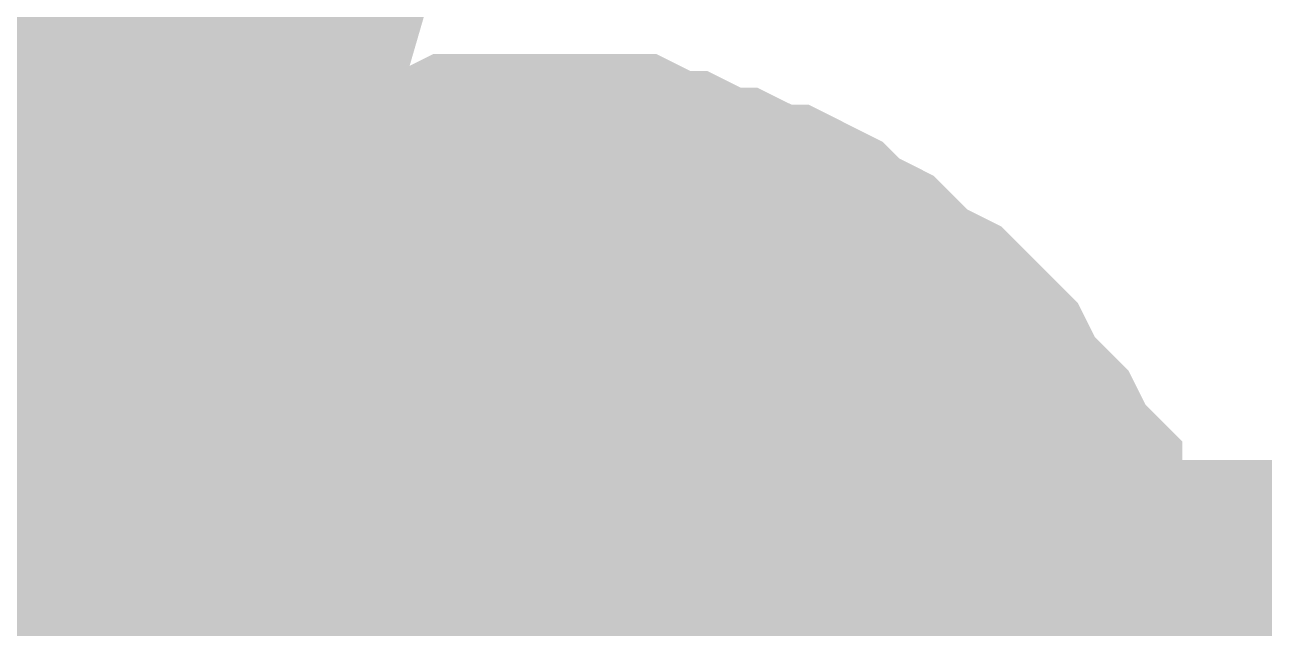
# Model space of a CAD drawing. Header units: inches. Extents: x 0 to 841, y 0 to 594.
# Drawn here: x 519.32 to 520.965, y 130.145 to 130.946 of the extents above; entities that cross this region are included whole.
import ezdxf

# ---------------------------------------------------------------- set-up
doc = ezdxf.new("R2010")
doc.units = ezdxf.units.IN
doc.layers.add('Sheet', color=255, linetype='Continuous')

msp = doc.modelspace()

# ---------------------------------------------------------------- linework, layer by layer
at = {"layer": 'Sheet'}
for points in [[(519.9881, 134.216, 0.7493, 0.7493, 0), (519.9432, 133.4524, 0.7493, 0.7493, 0), (519.8309, 132.7112, 0.7493, 0.7493, 0), (519.6961, 131.9701, 0.7493, 0.7493, 0), (519.5389, 131.2289, 0.7493, 0.7493, 0), (519.3368, 130.5327, 0.7493, 0.7493, 0), (519.0898, 129.8364, 0.7493, 0.7493, 0), (518.8427, 129.1627, 0.7493, 0.7493, 0), (518.5283, 128.4889, 0.7493, 0.7493, 0), (518.1915, 127.8376, 0.7493, 0.7493, 0), (517.8321, 127.2087, 0.7493, 0.7493, 0), (517.4504, 126.6023, 0.7493, 0.7493, 0), (517.0237, 126.0184, 0.7493, 0.7493, 0), (516.5745, 125.4569, 0.7493, 0.7493, 0), (516.1029, 124.9179, 0.7493, 0.7493, 0)], [(516.1029, 124.9179, 0.7493, 0.7493, 0), (516.5745, 125.4569, 0.7493, 0.7493, 0), (517.0237, 126.0184, 0.7493, 0.7493, 0), (517.4504, 126.6023, 0.7493, 0.7493, 0), (517.8321, 127.2087, 0.7493, 0.7493, 0), (518.1915, 127.8376, 0.7493, 0.7493, 0), (518.5283, 128.4889, 0.7493, 0.7493, 0), (518.8427, 129.1627, 0.7493, 0.7493, 0), (519.0898, 129.8364, 0.7493, 0.7493, 0), (519.3368, 130.5327, 0.7493, 0.7493, 0), (519.5389, 131.2289, 0.7493, 0.7493, 0), (519.6961, 131.9701, 0.7493, 0.7493, 0), (519.8309, 132.7112, 0.7493, 0.7493, 0), (519.9432, 133.4524, 0.7493, 0.7493, 0), (519.9881, 134.216, 0.7493, 0.7493, 0)], [(519.247, 129.9936, 0.2997, 0.2997, 0), (519.247, 130.0386, 0.2997, 0.2997, 0), (519.247, 130.0835, 0.2997, 0.2997, 0), (519.247, 130.1059, 0.2997, 0.2997, 0), (519.2694, 130.1509, 0.2997, 0.2997, 0), (519.2694, 130.1958, 0.2997, 0.2997, 0), (519.2919, 130.2182, 0.2997, 0.2997, 0), (519.2919, 130.2632, 0.2997, 0.2997, 0), (519.3144, 130.2856, 0.2997, 0.2997, 0), (519.3144, 130.3305, 0.2997, 0.2997, 0), (519.3368, 130.353, 0.2997, 0.2997, 0), (519.3593, 130.3979, 0.2997, 0.2997, 0), (519.3817, 130.4204, 0.2997, 0.2997, 0), (519.4042, 130.4428, 0.2997, 0.2997, 0), (519.4266, 130.4877, 0.2997, 0.2997, 0), (519.4491, 130.5102, 0.2997, 0.2997, 0), (519.4716, 130.5327, 0.2997, 0.2997, 0), (519.494, 130.5551, 0.2997, 0.2997, 0), (519.5165, 130.5776, 0.2997, 0.2997, 0), (519.5614, 130.6, 0.2997, 0.2997, 0), (519.5838, 130.6225, 0.2997, 0.2997, 0), (519.6063, 130.645, 0.2997, 0.2997, 0), (519.6512, 130.6674, 0.2997, 0.2997, 0), (519.6737, 130.6899, 0.2997, 0.2997, 0), (519.7186, 130.6899, 0.2997, 0.2997, 0), (519.7411, 130.7123, 0.2997, 0.2997, 0), (519.786, 130.7123, 0.2997, 0.2997, 0), (519.8084, 130.7348, 0.2997, 0.2997, 0), (519.8533, 130.7348, 0.2997, 0.2997, 0), (519.8983, 130.7573, 0.2997, 0.2997, 0), (519.9207, 130.7573, 0.2997, 0.2997, 0), (519.9656, 130.7573, 0.2997, 0.2997, 0), (520.0105, 130.7573, 0.2997, 0.2997, 0)], [(519.247, 129.9936, 0.2997, 0.2997, 0), (519.247, 130.0386, 0.2997, 0.2997, 0), (519.247, 130.0835, 0.2997, 0.2997, 0), (519.247, 130.1059, 0.2997, 0.2997, 0), (519.2694, 130.1509, 0.2997, 0.2997, 0), (519.2694, 130.1958, 0.2997, 0.2997, 0), (519.2919, 130.2182, 0.2997, 0.2997, 0), (519.2919, 130.2632, 0.2997, 0.2997, 0), (519.3144, 130.2856, 0.2997, 0.2997, 0), (519.3144, 130.3305, 0.2997, 0.2997, 0), (519.3368, 130.353, 0.2997, 0.2997, 0), (519.3593, 130.3979, 0.2997, 0.2997, 0), (519.3817, 130.4204, 0.2997, 0.2997, 0), (519.4042, 130.4428, 0.2997, 0.2997, 0), (519.4266, 130.4877, 0.2997, 0.2997, 0), (519.4491, 130.5102, 0.2997, 0.2997, 0), (519.4716, 130.5327, 0.2997, 0.2997, 0), (519.494, 130.5551, 0.2997, 0.2997, 0), (519.5165, 130.5776, 0.2997, 0.2997, 0), (519.5614, 130.6, 0.2997, 0.2997, 0), (519.5838, 130.6225, 0.2997, 0.2997, 0), (519.6063, 130.645, 0.2997, 0.2997, 0), (519.6512, 130.6674, 0.2997, 0.2997, 0), (519.6737, 130.6899, 0.2997, 0.2997, 0), (519.7186, 130.6899, 0.2997, 0.2997, 0), (519.7411, 130.7123, 0.2997, 0.2997, 0), (519.786, 130.7123, 0.2997, 0.2997, 0), (519.8084, 130.7348, 0.2997, 0.2997, 0), (519.8533, 130.7348, 0.2997, 0.2997, 0), (519.8983, 130.7573, 0.2997, 0.2997, 0), (519.9207, 130.7573, 0.2997, 0.2997, 0), (519.9656, 130.7573, 0.2997, 0.2997, 0), (520.0105, 130.7573, 0.2997, 0.2997, 0)], [(519.247, 129.9936, 0.2997, 0.2997, 0), (519.247, 130.0386, 0.2997, 0.2997, 0), (519.247, 130.0835, 0.2997, 0.2997, 0), (519.247, 130.1059, 0.2997, 0.2997, 0), (519.2694, 130.1509, 0.2997, 0.2997, 0), (519.2694, 130.1958, 0.2997, 0.2997, 0), (519.2919, 130.2182, 0.2997, 0.2997, 0), (519.2919, 130.2632, 0.2997, 0.2997, 0), (519.3144, 130.2856, 0.2997, 0.2997, 0), (519.3144, 130.3305, 0.2997, 0.2997, 0), (519.3368, 130.353, 0.2997, 0.2997, 0), (519.3593, 130.3979, 0.2997, 0.2997, 0), (519.3817, 130.4204, 0.2997, 0.2997, 0), (519.4042, 130.4428, 0.2997, 0.2997, 0), (519.4266, 130.4877, 0.2997, 0.2997, 0), (519.4491, 130.5102, 0.2997, 0.2997, 0), (519.4716, 130.5327, 0.2997, 0.2997, 0), (519.494, 130.5551, 0.2997, 0.2997, 0), (519.5165, 130.5776, 0.2997, 0.2997, 0), (519.5614, 130.6, 0.2997, 0.2997, 0), (519.5838, 130.6225, 0.2997, 0.2997, 0), (519.6063, 130.645, 0.2997, 0.2997, 0), (519.6512, 130.6674, 0.2997, 0.2997, 0), (519.6737, 130.6899, 0.2997, 0.2997, 0), (519.7186, 130.6899, 0.2997, 0.2997, 0), (519.7411, 130.7123, 0.2997, 0.2997, 0), (519.786, 130.7123, 0.2997, 0.2997, 0), (519.8084, 130.7348, 0.2997, 0.2997, 0), (519.8533, 130.7348, 0.2997, 0.2997, 0), (519.8983, 130.7573, 0.2997, 0.2997, 0), (519.9207, 130.7573, 0.2997, 0.2997, 0), (519.9656, 130.7573, 0.2997, 0.2997, 0), (520.0105, 130.7573, 0.2997, 0.2997, 0)], [(520.0105, 130.7573, 0.2997, 0.2997, 0), (520.0105, 130.7573, 0.2997, 0.2997, 0)], [(520.0105, 130.7573, 0.2997, 0.2997, 0), (520.0555, 130.7573, 0.2997, 0.2997, 0), (520.0779, 130.7573, 0.2997, 0.2997, 0), (520.1228, 130.7573, 0.2997, 0.2997, 0), (520.1678, 130.7348, 0.2997, 0.2997, 0), (520.1902, 130.7348, 0.2997, 0.2997, 0), (520.2351, 130.7123, 0.2997, 0.2997, 0), (520.2576, 130.7123, 0.2997, 0.2997, 0), (520.3025, 130.6899, 0.2997, 0.2997, 0), (520.325, 130.6899, 0.2997, 0.2997, 0), (520.3699, 130.6674, 0.2997, 0.2997, 0), (520.3923, 130.645, 0.2997, 0.2997, 0), (520.4372, 130.6225, 0.2997, 0.2997, 0), (520.4597, 130.6, 0.2997, 0.2997, 0), (520.4822, 130.5776, 0.2997, 0.2997, 0), (520.5271, 130.5551, 0.2997, 0.2997, 0), (520.5495, 130.5327, 0.2997, 0.2997, 0), (520.572, 130.5102, 0.2997, 0.2997, 0), (520.5945, 130.4877, 0.2997, 0.2997, 0), (520.6169, 130.4428, 0.2997, 0.2997, 0), (520.6394, 130.4204, 0.2997, 0.2997, 0), (520.6618, 130.3979, 0.2997, 0.2997, 0), (520.6843, 130.353, 0.2997, 0.2997, 0), (520.7067, 130.3305, 0.2997, 0.2997, 0), (520.7067, 130.2856, 0.2997, 0.2997, 0), (520.7292, 130.2632, 0.2997, 0.2997, 0), (520.7292, 130.2182, 0.2997, 0.2997, 0), (520.7517, 130.1958, 0.2997, 0.2997, 0), (520.7517, 130.1509, 0.2997, 0.2997, 0), (520.7741, 130.1059, 0.2997, 0.2997, 0), (520.7741, 130.0835, 0.2997, 0.2997, 0), (520.7741, 130.0386, 0.2997, 0.2997, 0), (520.7741, 129.9936, 0.2997, 0.2997, 0)], [(520.0105, 130.7573, 0.2997, 0.2997, 0), (520.0105, 130.7573, 0.2997, 0.2997, 0)], [(520.0105, 130.7573, 0.2997, 0.2997, 0), (520.0555, 130.7573, 0.2997, 0.2997, 0), (520.0779, 130.7573, 0.2997, 0.2997, 0), (520.1228, 130.7573, 0.2997, 0.2997, 0), (520.1678, 130.7348, 0.2997, 0.2997, 0), (520.1902, 130.7348, 0.2997, 0.2997, 0), (520.2351, 130.7123, 0.2997, 0.2997, 0), (520.2576, 130.7123, 0.2997, 0.2997, 0), (520.3025, 130.6899, 0.2997, 0.2997, 0), (520.325, 130.6899, 0.2997, 0.2997, 0), (520.3699, 130.6674, 0.2997, 0.2997, 0), (520.3923, 130.645, 0.2997, 0.2997, 0), (520.4372, 130.6225, 0.2997, 0.2997, 0), (520.4597, 130.6, 0.2997, 0.2997, 0), (520.4822, 130.5776, 0.2997, 0.2997, 0), (520.5271, 130.5551, 0.2997, 0.2997, 0), (520.5495, 130.5327, 0.2997, 0.2997, 0), (520.572, 130.5102, 0.2997, 0.2997, 0), (520.5945, 130.4877, 0.2997, 0.2997, 0), (520.6169, 130.4428, 0.2997, 0.2997, 0), (520.6394, 130.4204, 0.2997, 0.2997, 0), (520.6618, 130.3979, 0.2997, 0.2997, 0), (520.6843, 130.353, 0.2997, 0.2997, 0), (520.7067, 130.3305, 0.2997, 0.2997, 0), (520.7067, 130.2856, 0.2997, 0.2997, 0), (520.7292, 130.2632, 0.2997, 0.2997, 0), (520.7292, 130.2182, 0.2997, 0.2997, 0), (520.7517, 130.1958, 0.2997, 0.2997, 0), (520.7517, 130.1509, 0.2997, 0.2997, 0), (520.7741, 130.1059, 0.2997, 0.2997, 0), (520.7741, 130.0835, 0.2997, 0.2997, 0), (520.7741, 130.0386, 0.2997, 0.2997, 0), (520.7741, 129.9936, 0.2997, 0.2997, 0)], [(520.0105, 130.7573, 0.2997, 0.2997, 0), (520.0105, 130.7573, 0.2997, 0.2997, 0)], [(520.0105, 130.7573, 0.2997, 0.2997, 0), (520.0555, 130.7573, 0.2997, 0.2997, 0), (520.0779, 130.7573, 0.2997, 0.2997, 0), (520.1228, 130.7573, 0.2997, 0.2997, 0), (520.1678, 130.7348, 0.2997, 0.2997, 0), (520.1902, 130.7348, 0.2997, 0.2997, 0), (520.2351, 130.7123, 0.2997, 0.2997, 0), (520.2576, 130.7123, 0.2997, 0.2997, 0), (520.3025, 130.6899, 0.2997, 0.2997, 0), (520.325, 130.6899, 0.2997, 0.2997, 0), (520.3699, 130.6674, 0.2997, 0.2997, 0), (520.3923, 130.645, 0.2997, 0.2997, 0), (520.4372, 130.6225, 0.2997, 0.2997, 0), (520.4597, 130.6, 0.2997, 0.2997, 0), (520.4822, 130.5776, 0.2997, 0.2997, 0), (520.5271, 130.5551, 0.2997, 0.2997, 0), (520.5495, 130.5327, 0.2997, 0.2997, 0), (520.572, 130.5102, 0.2997, 0.2997, 0), (520.5945, 130.4877, 0.2997, 0.2997, 0), (520.6169, 130.4428, 0.2997, 0.2997, 0), (520.6394, 130.4204, 0.2997, 0.2997, 0), (520.6618, 130.3979, 0.2997, 0.2997, 0), (520.6843, 130.353, 0.2997, 0.2997, 0), (520.7067, 130.3305, 0.2997, 0.2997, 0), (520.7067, 130.2856, 0.2997, 0.2997, 0), (520.7292, 130.2632, 0.2997, 0.2997, 0), (520.7292, 130.2182, 0.2997, 0.2997, 0), (520.7517, 130.1958, 0.2997, 0.2997, 0), (520.7517, 130.1509, 0.2997, 0.2997, 0), (520.7741, 130.1059, 0.2997, 0.2997, 0), (520.7741, 130.0835, 0.2997, 0.2997, 0), (520.7741, 130.0386, 0.2997, 0.2997, 0), (520.7741, 129.9936, 0.2997, 0.2997, 0)], [(519.2694, 130.1958, 0.0991, 0.0991, 0), (519.2919, 130.2182, 0.0991, 0.0991, 0), (519.2919, 130.2632, 0.0991, 0.0991, 0), (519.3144, 130.2856, 0.0991, 0.0991, 0), (519.3144, 130.3305, 0.0991, 0.0991, 0), (519.3368, 130.353, 0.0991, 0.0991, 0), (519.3593, 130.3979, 0.0991, 0.0991, 0), (519.3817, 130.4204, 0.0991, 0.0991, 0), (519.4042, 130.4428, 0.0991, 0.0991, 0), (519.4266, 130.4877, 0.0991, 0.0991, 0), (519.4491, 130.5102, 0.0991, 0.0991, 0), (519.4716, 130.5327, 0.0991, 0.0991, 0), (519.494, 130.5551, 0.0991, 0.0991, 0), (519.5165, 130.5776, 0.0991, 0.0991, 0), (519.5614, 130.6, 0.0991, 0.0991, 0), (519.5838, 130.6225, 0.0991, 0.0991, 0), (519.6063, 130.645, 0.0991, 0.0991, 0), (519.6512, 130.6674, 0.0991, 0.0991, 0), (519.6737, 130.6899, 0.0991, 0.0991, 0), (519.7186, 130.6899, 0.0991, 0.0991, 0), (519.7411, 130.7123, 0.0991, 0.0991, 0), (519.786, 130.7123, 0.0991, 0.0991, 0), (519.8084, 130.7348, 0.0991, 0.0991, 0), (519.8533, 130.7348, 0.0991, 0.0991, 0), (519.8983, 130.7573, 0.0991, 0.0991, 0), (519.9207, 130.7573, 0.0991, 0.0991, 0), (519.9656, 130.7573, 0.0991, 0.0991, 0), (520.0105, 130.7573, 0.0991, 0.0991, 0)], [(519.2694, 130.1958, 0.0991, 0.0991, 0), (519.2919, 130.2182, 0.0991, 0.0991, 0), (519.2919, 130.2632, 0.0991, 0.0991, 0), (519.3144, 130.2856, 0.0991, 0.0991, 0), (519.3144, 130.3305, 0.0991, 0.0991, 0), (519.3368, 130.353, 0.0991, 0.0991, 0), (519.3593, 130.3979, 0.0991, 0.0991, 0), (519.3817, 130.4204, 0.0991, 0.0991, 0), (519.4042, 130.4428, 0.0991, 0.0991, 0), (519.4266, 130.4877, 0.0991, 0.0991, 0), (519.4491, 130.5102, 0.0991, 0.0991, 0), (519.4716, 130.5327, 0.0991, 0.0991, 0), (519.494, 130.5551, 0.0991, 0.0991, 0), (519.5165, 130.5776, 0.0991, 0.0991, 0), (519.5614, 130.6, 0.0991, 0.0991, 0), (519.5838, 130.6225, 0.0991, 0.0991, 0), (519.6063, 130.645, 0.0991, 0.0991, 0), (519.6512, 130.6674, 0.0991, 0.0991, 0), (519.6737, 130.6899, 0.0991, 0.0991, 0), (519.7186, 130.6899, 0.0991, 0.0991, 0), (519.7411, 130.7123, 0.0991, 0.0991, 0), (519.786, 130.7123, 0.0991, 0.0991, 0), (519.8084, 130.7348, 0.0991, 0.0991, 0), (519.8533, 130.7348, 0.0991, 0.0991, 0), (519.8983, 130.7573, 0.0991, 0.0991, 0), (519.9207, 130.7573, 0.0991, 0.0991, 0), (519.9656, 130.7573, 0.0991, 0.0991, 0), (520.0105, 130.7573, 0.0991, 0.0991, 0)], [(519.2694, 130.1958, 0.0991, 0.0991, 0), (519.2919, 130.2182, 0.0991, 0.0991, 0), (519.2919, 130.2632, 0.0991, 0.0991, 0), (519.3144, 130.2856, 0.0991, 0.0991, 0), (519.3144, 130.3305, 0.0991, 0.0991, 0), (519.3368, 130.353, 0.0991, 0.0991, 0), (519.3593, 130.3979, 0.0991, 0.0991, 0), (519.3817, 130.4204, 0.0991, 0.0991, 0), (519.4042, 130.4428, 0.0991, 0.0991, 0), (519.4266, 130.4877, 0.0991, 0.0991, 0), (519.4491, 130.5102, 0.0991, 0.0991, 0), (519.4716, 130.5327, 0.0991, 0.0991, 0), (519.494, 130.5551, 0.0991, 0.0991, 0), (519.5165, 130.5776, 0.0991, 0.0991, 0), (519.5614, 130.6, 0.0991, 0.0991, 0), (519.5838, 130.6225, 0.0991, 0.0991, 0), (519.6063, 130.645, 0.0991, 0.0991, 0), (519.6512, 130.6674, 0.0991, 0.0991, 0), (519.6737, 130.6899, 0.0991, 0.0991, 0), (519.7186, 130.6899, 0.0991, 0.0991, 0), (519.7411, 130.7123, 0.0991, 0.0991, 0), (519.786, 130.7123, 0.0991, 0.0991, 0), (519.8084, 130.7348, 0.0991, 0.0991, 0), (519.8533, 130.7348, 0.0991, 0.0991, 0), (519.8983, 130.7573, 0.0991, 0.0991, 0), (519.9207, 130.7573, 0.0991, 0.0991, 0), (519.9656, 130.7573, 0.0991, 0.0991, 0), (520.0105, 130.7573, 0.0991, 0.0991, 0)], [(520.0105, 130.7573, 0.0991, 0.0991, 0), (520.0105, 130.7573, 0.0991, 0.0991, 0)], [(520.0105, 130.7573, 0.0991, 0.0991, 0), (520.0555, 130.7573, 0.0991, 0.0991, 0), (520.0779, 130.7573, 0.0991, 0.0991, 0), (520.1228, 130.7573, 0.0991, 0.0991, 0), (520.1678, 130.7348, 0.0991, 0.0991, 0), (520.1902, 130.7348, 0.0991, 0.0991, 0), (520.2351, 130.7123, 0.0991, 0.0991, 0), (520.2576, 130.7123, 0.0991, 0.0991, 0), (520.3025, 130.6899, 0.0991, 0.0991, 0), (520.325, 130.6899, 0.0991, 0.0991, 0), (520.3699, 130.6674, 0.0991, 0.0991, 0), (520.3923, 130.645, 0.0991, 0.0991, 0), (520.4372, 130.6225, 0.0991, 0.0991, 0), (520.4597, 130.6, 0.0991, 0.0991, 0), (520.4822, 130.5776, 0.0991, 0.0991, 0), (520.5271, 130.5551, 0.0991, 0.0991, 0), (520.5495, 130.5327, 0.0991, 0.0991, 0), (520.572, 130.5102, 0.0991, 0.0991, 0), (520.5945, 130.4877, 0.0991, 0.0991, 0), (520.6169, 130.4428, 0.0991, 0.0991, 0), (520.6394, 130.4204, 0.0991, 0.0991, 0), (520.6618, 130.3979, 0.0991, 0.0991, 0), (520.6843, 130.353, 0.0991, 0.0991, 0), (520.7067, 130.3305, 0.0991, 0.0991, 0), (520.7067, 130.2856, 0.0991, 0.0991, 0), (520.7292, 130.2632, 0.0991, 0.0991, 0), (520.7292, 130.2182, 0.0991, 0.0991, 0), (520.7517, 130.1958, 0.0991, 0.0991, 0), (520.7517, 130.1509, 0.0991, 0.0991, 0), (520.7741, 130.1059, 0.0991, 0.0991, 0), (520.7741, 130.0835, 0.0991, 0.0991, 0)], [(520.0105, 130.7573, 0.0991, 0.0991, 0), (520.0105, 130.7573, 0.0991, 0.0991, 0)], [(520.0105, 130.7573, 0.0991, 0.0991, 0), (520.0555, 130.7573, 0.0991, 0.0991, 0), (520.0779, 130.7573, 0.0991, 0.0991, 0), (520.1228, 130.7573, 0.0991, 0.0991, 0), (520.1678, 130.7348, 0.0991, 0.0991, 0), (520.1902, 130.7348, 0.0991, 0.0991, 0), (520.2351, 130.7123, 0.0991, 0.0991, 0), (520.2576, 130.7123, 0.0991, 0.0991, 0), (520.3025, 130.6899, 0.0991, 0.0991, 0), (520.325, 130.6899, 0.0991, 0.0991, 0), (520.3699, 130.6674, 0.0991, 0.0991, 0), (520.3923, 130.645, 0.0991, 0.0991, 0), (520.4372, 130.6225, 0.0991, 0.0991, 0), (520.4597, 130.6, 0.0991, 0.0991, 0), (520.4822, 130.5776, 0.0991, 0.0991, 0), (520.5271, 130.5551, 0.0991, 0.0991, 0), (520.5495, 130.5327, 0.0991, 0.0991, 0), (520.572, 130.5102, 0.0991, 0.0991, 0), (520.5945, 130.4877, 0.0991, 0.0991, 0), (520.6169, 130.4428, 0.0991, 0.0991, 0), (520.6394, 130.4204, 0.0991, 0.0991, 0), (520.6618, 130.3979, 0.0991, 0.0991, 0), (520.6843, 130.353, 0.0991, 0.0991, 0), (520.7067, 130.3305, 0.0991, 0.0991, 0), (520.7067, 130.2856, 0.0991, 0.0991, 0), (520.7292, 130.2632, 0.0991, 0.0991, 0), (520.7292, 130.2182, 0.0991, 0.0991, 0), (520.7517, 130.1958, 0.0991, 0.0991, 0), (520.7517, 130.1509, 0.0991, 0.0991, 0), (520.7741, 130.1059, 0.0991, 0.0991, 0), (520.7741, 130.0835, 0.0991, 0.0991, 0)], [(520.0105, 130.7573, 0.0991, 0.0991, 0), (520.0105, 130.7573, 0.0991, 0.0991, 0)], [(520.0105, 130.7573, 0.0991, 0.0991, 0), (520.0555, 130.7573, 0.0991, 0.0991, 0), (520.0779, 130.7573, 0.0991, 0.0991, 0), (520.1228, 130.7573, 0.0991, 0.0991, 0), (520.1678, 130.7348, 0.0991, 0.0991, 0), (520.1902, 130.7348, 0.0991, 0.0991, 0), (520.2351, 130.7123, 0.0991, 0.0991, 0), (520.2576, 130.7123, 0.0991, 0.0991, 0), (520.3025, 130.6899, 0.0991, 0.0991, 0), (520.325, 130.6899, 0.0991, 0.0991, 0), (520.3699, 130.6674, 0.0991, 0.0991, 0), (520.3923, 130.645, 0.0991, 0.0991, 0), (520.4372, 130.6225, 0.0991, 0.0991, 0), (520.4597, 130.6, 0.0991, 0.0991, 0), (520.4822, 130.5776, 0.0991, 0.0991, 0), (520.5271, 130.5551, 0.0991, 0.0991, 0), (520.5495, 130.5327, 0.0991, 0.0991, 0), (520.572, 130.5102, 0.0991, 0.0991, 0), (520.5945, 130.4877, 0.0991, 0.0991, 0), (520.6169, 130.4428, 0.0991, 0.0991, 0), (520.6394, 130.4204, 0.0991, 0.0991, 0), (520.6618, 130.3979, 0.0991, 0.0991, 0), (520.6843, 130.353, 0.0991, 0.0991, 0), (520.7067, 130.3305, 0.0991, 0.0991, 0), (520.7067, 130.2856, 0.0991, 0.0991, 0), (520.7292, 130.2632, 0.0991, 0.0991, 0), (520.7292, 130.2182, 0.0991, 0.0991, 0), (520.7517, 130.1958, 0.0991, 0.0991, 0), (520.7517, 130.1509, 0.0991, 0.0991, 0), (520.7741, 130.1059, 0.0991, 0.0991, 0), (520.7741, 130.0835, 0.0991, 0.0991, 0)], [(519.494, 129.9936, 0.2997, 0.2997, 0), (519.494, 130.0161, 0.2997, 0.2997, 0), (519.494, 130.0386, 0.2997, 0.2997, 0), (519.494, 130.061, 0.2997, 0.2997, 0), (519.494, 130.0835, 0.2997, 0.2997, 0), (519.5165, 130.1059, 0.2997, 0.2997, 0), (519.5165, 130.1284, 0.2997, 0.2997, 0), (519.5165, 130.1733, 0.2997, 0.2997, 0), (519.5389, 130.1733, 0.2997, 0.2997, 0), (519.5389, 130.1958, 0.2997, 0.2997, 0), (519.5614, 130.2182, 0.2997, 0.2997, 0), (519.5614, 130.2407, 0.2997, 0.2997, 0), (519.5838, 130.2632, 0.2997, 0.2997, 0), (519.5838, 130.2856, 0.2997, 0.2997, 0), (519.6063, 130.3081, 0.2997, 0.2997, 0), (519.6288, 130.3305, 0.2997, 0.2997, 0), (519.6512, 130.353, 0.2997, 0.2997, 0), (519.6512, 130.353, 0.2997, 0.2997, 0), (519.6737, 130.3755, 0.2997, 0.2997, 0), (519.6961, 130.3979, 0.2997, 0.2997, 0), (519.7186, 130.3979, 0.2997, 0.2997, 0), (519.7411, 130.4204, 0.2997, 0.2997, 0), (519.7635, 130.4204, 0.2997, 0.2997, 0), (519.786, 130.4428, 0.2997, 0.2997, 0), (519.8084, 130.4428, 0.2997, 0.2997, 0), (519.8309, 130.4653, 0.2997, 0.2997, 0), (519.8533, 130.4653, 0.2997, 0.2997, 0), (519.8758, 130.4653, 0.2997, 0.2997, 0), (519.8983, 130.4877, 0.2997, 0.2997, 0), (519.9207, 130.4877, 0.2997, 0.2997, 0), (519.9656, 130.4877, 0.2997, 0.2997, 0), (519.9881, 130.4877, 0.2997, 0.2997, 0), (520.0105, 130.4877, 0.2997, 0.2997, 0)], [(519.494, 129.9936, 0.2997, 0.2997, 0), (519.494, 130.0161, 0.2997, 0.2997, 0), (519.494, 130.0386, 0.2997, 0.2997, 0), (519.494, 130.061, 0.2997, 0.2997, 0), (519.494, 130.0835, 0.2997, 0.2997, 0), (519.5165, 130.1059, 0.2997, 0.2997, 0), (519.5165, 130.1284, 0.2997, 0.2997, 0), (519.5165, 130.1733, 0.2997, 0.2997, 0), (519.5389, 130.1733, 0.2997, 0.2997, 0), (519.5389, 130.1958, 0.2997, 0.2997, 0), (519.5614, 130.2182, 0.2997, 0.2997, 0), (519.5614, 130.2407, 0.2997, 0.2997, 0), (519.5838, 130.2632, 0.2997, 0.2997, 0), (519.5838, 130.2856, 0.2997, 0.2997, 0), (519.6063, 130.3081, 0.2997, 0.2997, 0), (519.6288, 130.3305, 0.2997, 0.2997, 0), (519.6512, 130.353, 0.2997, 0.2997, 0), (519.6512, 130.353, 0.2997, 0.2997, 0), (519.6737, 130.3755, 0.2997, 0.2997, 0), (519.6961, 130.3979, 0.2997, 0.2997, 0), (519.7186, 130.3979, 0.2997, 0.2997, 0), (519.7411, 130.4204, 0.2997, 0.2997, 0), (519.7635, 130.4204, 0.2997, 0.2997, 0), (519.786, 130.4428, 0.2997, 0.2997, 0), (519.8084, 130.4428, 0.2997, 0.2997, 0), (519.8309, 130.4653, 0.2997, 0.2997, 0), (519.8533, 130.4653, 0.2997, 0.2997, 0), (519.8758, 130.4653, 0.2997, 0.2997, 0), (519.8983, 130.4877, 0.2997, 0.2997, 0), (519.9207, 130.4877, 0.2997, 0.2997, 0), (519.9656, 130.4877, 0.2997, 0.2997, 0), (519.9881, 130.4877, 0.2997, 0.2997, 0), (520.0105, 130.4877, 0.2997, 0.2997, 0)], [(520.0105, 130.4877, 0.2997, 0.2997, 0), (520.0105, 130.4877, 0.2997, 0.2997, 0)], [(520.0105, 130.4877, 0.2997, 0.2997, 0), (520.033, 130.4877, 0.2997, 0.2997, 0), (520.0555, 130.4877, 0.2997, 0.2997, 0), (520.0779, 130.4877, 0.2997, 0.2997, 0), (520.1004, 130.4877, 0.2997, 0.2997, 0), (520.1228, 130.4653, 0.2997, 0.2997, 0), (520.1453, 130.4653, 0.2997, 0.2997, 0), (520.1902, 130.4653, 0.2997, 0.2997, 0), (520.2127, 130.4428, 0.2997, 0.2997, 0), (520.2127, 130.4428, 0.2997, 0.2997, 0), (520.2351, 130.4204, 0.2997, 0.2997, 0), (520.2576, 130.4204, 0.2997, 0.2997, 0), (520.28, 130.3979, 0.2997, 0.2997, 0), (520.3025, 130.3979, 0.2997, 0.2997, 0), (520.325, 130.3755, 0.2997, 0.2997, 0), (520.3474, 130.353, 0.2997, 0.2997, 0), (520.3474, 130.353, 0.2997, 0.2997, 0), (520.3699, 130.3305, 0.2997, 0.2997, 0), (520.3923, 130.3081, 0.2997, 0.2997, 0), (520.4148, 130.2856, 0.2997, 0.2997, 0), (520.4148, 130.2632, 0.2997, 0.2997, 0), (520.4372, 130.2407, 0.2997, 0.2997, 0), (520.4372, 130.2182, 0.2997, 0.2997, 0), (520.4597, 130.1958, 0.2997, 0.2997, 0), (520.4597, 130.1733, 0.2997, 0.2997, 0), (520.4822, 130.1733, 0.2997, 0.2997, 0), (520.4822, 130.1284, 0.2997, 0.2997, 0), (520.4822, 130.1059, 0.2997, 0.2997, 0), (520.5046, 130.0835, 0.2997, 0.2997, 0), (520.5046, 130.061, 0.2997, 0.2997, 0), (520.5046, 130.0386, 0.2997, 0.2997, 0), (520.5046, 130.0161, 0.2997, 0.2997, 0), (520.5046, 129.9936, 0.2997, 0.2997, 0)], [(520.0105, 130.4877, 0.2997, 0.2997, 0), (520.0105, 130.4877, 0.2997, 0.2997, 0)], [(520.0105, 130.4877, 0.2997, 0.2997, 0), (520.033, 130.4877, 0.2997, 0.2997, 0), (520.0555, 130.4877, 0.2997, 0.2997, 0), (520.0779, 130.4877, 0.2997, 0.2997, 0), (520.1004, 130.4877, 0.2997, 0.2997, 0), (520.1228, 130.4653, 0.2997, 0.2997, 0), (520.1453, 130.4653, 0.2997, 0.2997, 0), (520.1902, 130.4653, 0.2997, 0.2997, 0), (520.2127, 130.4428, 0.2997, 0.2997, 0), (520.2127, 130.4428, 0.2997, 0.2997, 0), (520.2351, 130.4204, 0.2997, 0.2997, 0), (520.2576, 130.4204, 0.2997, 0.2997, 0), (520.28, 130.3979, 0.2997, 0.2997, 0), (520.3025, 130.3979, 0.2997, 0.2997, 0), (520.325, 130.3755, 0.2997, 0.2997, 0), (520.3474, 130.353, 0.2997, 0.2997, 0), (520.3474, 130.353, 0.2997, 0.2997, 0), (520.3699, 130.3305, 0.2997, 0.2997, 0), (520.3923, 130.3081, 0.2997, 0.2997, 0), (520.4148, 130.2856, 0.2997, 0.2997, 0), (520.4148, 130.2632, 0.2997, 0.2997, 0), (520.4372, 130.2407, 0.2997, 0.2997, 0), (520.4372, 130.2182, 0.2997, 0.2997, 0), (520.4597, 130.1958, 0.2997, 0.2997, 0), (520.4597, 130.1733, 0.2997, 0.2997, 0), (520.4822, 130.1733, 0.2997, 0.2997, 0), (520.4822, 130.1284, 0.2997, 0.2997, 0), (520.4822, 130.1059, 0.2997, 0.2997, 0), (520.5046, 130.0835, 0.2997, 0.2997, 0), (520.5046, 130.061, 0.2997, 0.2997, 0), (520.5046, 130.0386, 0.2997, 0.2997, 0), (520.5046, 130.0161, 0.2997, 0.2997, 0), (520.5046, 129.9936, 0.2997, 0.2997, 0)], [(519.494, 130.0835, 0.0991, 0.0991, 0), (519.5165, 130.1059, 0.0991, 0.0991, 0), (519.5165, 130.1284, 0.0991, 0.0991, 0), (519.5165, 130.1733, 0.0991, 0.0991, 0), (519.5389, 130.1733, 0.0991, 0.0991, 0), (519.5389, 130.1958, 0.0991, 0.0991, 0), (519.5614, 130.2182, 0.0991, 0.0991, 0), (519.5614, 130.2407, 0.0991, 0.0991, 0), (519.5838, 130.2632, 0.0991, 0.0991, 0), (519.5838, 130.2856, 0.0991, 0.0991, 0), (519.6063, 130.3081, 0.0991, 0.0991, 0), (519.6288, 130.3305, 0.0991, 0.0991, 0), (519.6512, 130.353, 0.0991, 0.0991, 0), (519.6512, 130.353, 0.0991, 0.0991, 0), (519.6737, 130.3755, 0.0991, 0.0991, 0), (519.6961, 130.3979, 0.0991, 0.0991, 0), (519.7186, 130.3979, 0.0991, 0.0991, 0), (519.7411, 130.4204, 0.0991, 0.0991, 0), (519.7635, 130.4204, 0.0991, 0.0991, 0), (519.786, 130.4428, 0.0991, 0.0991, 0), (519.8084, 130.4428, 0.0991, 0.0991, 0), (519.8309, 130.4653, 0.0991, 0.0991, 0), (519.8533, 130.4653, 0.0991, 0.0991, 0), (519.8758, 130.4653, 0.0991, 0.0991, 0), (519.8983, 130.4877, 0.0991, 0.0991, 0), (519.9207, 130.4877, 0.0991, 0.0991, 0), (519.9656, 130.4877, 0.0991, 0.0991, 0), (519.9881, 130.4877, 0.0991, 0.0991, 0), (520.0105, 130.4877, 0.0991, 0.0991, 0)], [(519.494, 130.0835, 0.0991, 0.0991, 0), (519.5165, 130.1059, 0.0991, 0.0991, 0), (519.5165, 130.1284, 0.0991, 0.0991, 0), (519.5165, 130.1733, 0.0991, 0.0991, 0), (519.5389, 130.1733, 0.0991, 0.0991, 0), (519.5389, 130.1958, 0.0991, 0.0991, 0), (519.5614, 130.2182, 0.0991, 0.0991, 0), (519.5614, 130.2407, 0.0991, 0.0991, 0), (519.5838, 130.2632, 0.0991, 0.0991, 0), (519.5838, 130.2856, 0.0991, 0.0991, 0), (519.6063, 130.3081, 0.0991, 0.0991, 0), (519.6288, 130.3305, 0.0991, 0.0991, 0), (519.6512, 130.353, 0.0991, 0.0991, 0), (519.6512, 130.353, 0.0991, 0.0991, 0), (519.6737, 130.3755, 0.0991, 0.0991, 0), (519.6961, 130.3979, 0.0991, 0.0991, 0), (519.7186, 130.3979, 0.0991, 0.0991, 0), (519.7411, 130.4204, 0.0991, 0.0991, 0), (519.7635, 130.4204, 0.0991, 0.0991, 0), (519.786, 130.4428, 0.0991, 0.0991, 0), (519.8084, 130.4428, 0.0991, 0.0991, 0), (519.8309, 130.4653, 0.0991, 0.0991, 0), (519.8533, 130.4653, 0.0991, 0.0991, 0), (519.8758, 130.4653, 0.0991, 0.0991, 0), (519.8983, 130.4877, 0.0991, 0.0991, 0), (519.9207, 130.4877, 0.0991, 0.0991, 0), (519.9656, 130.4877, 0.0991, 0.0991, 0), (519.9881, 130.4877, 0.0991, 0.0991, 0), (520.0105, 130.4877, 0.0991, 0.0991, 0)], [(520.0105, 130.4877, 0.0991, 0.0991, 0), (520.0105, 130.4877, 0.0991, 0.0991, 0)], [(520.0105, 130.4877, 0.0991, 0.0991, 0), (520.033, 130.4877, 0.0991, 0.0991, 0), (520.0555, 130.4877, 0.0991, 0.0991, 0), (520.0779, 130.4877, 0.0991, 0.0991, 0), (520.1004, 130.4877, 0.0991, 0.0991, 0), (520.1228, 130.4653, 0.0991, 0.0991, 0), (520.1453, 130.4653, 0.0991, 0.0991, 0), (520.1902, 130.4653, 0.0991, 0.0991, 0), (520.2127, 130.4428, 0.0991, 0.0991, 0), (520.2127, 130.4428, 0.0991, 0.0991, 0), (520.2351, 130.4204, 0.0991, 0.0991, 0), (520.2576, 130.4204, 0.0991, 0.0991, 0), (520.28, 130.3979, 0.0991, 0.0991, 0), (520.3025, 130.3979, 0.0991, 0.0991, 0), (520.325, 130.3755, 0.0991, 0.0991, 0), (520.3474, 130.353, 0.0991, 0.0991, 0), (520.3474, 130.353, 0.0991, 0.0991, 0), (520.3699, 130.3305, 0.0991, 0.0991, 0), (520.3923, 130.3081, 0.0991, 0.0991, 0), (520.4148, 130.2856, 0.0991, 0.0991, 0), (520.4148, 130.2632, 0.0991, 0.0991, 0), (520.4372, 130.2407, 0.0991, 0.0991, 0), (520.4372, 130.2182, 0.0991, 0.0991, 0), (520.4597, 130.1958, 0.0991, 0.0991, 0), (520.4597, 130.1733, 0.0991, 0.0991, 0), (520.4822, 130.1733, 0.0991, 0.0991, 0), (520.4822, 130.1284, 0.0991, 0.0991, 0), (520.4822, 130.1059, 0.0991, 0.0991, 0), (520.5046, 130.0835, 0.0991, 0.0991, 0)], [(520.0105, 130.4877, 0.0991, 0.0991, 0), (520.0105, 130.4877, 0.0991, 0.0991, 0)], [(520.0105, 130.4877, 0.0991, 0.0991, 0), (520.033, 130.4877, 0.0991, 0.0991, 0), (520.0555, 130.4877, 0.0991, 0.0991, 0), (520.0779, 130.4877, 0.0991, 0.0991, 0), (520.1004, 130.4877, 0.0991, 0.0991, 0), (520.1228, 130.4653, 0.0991, 0.0991, 0), (520.1453, 130.4653, 0.0991, 0.0991, 0), (520.1902, 130.4653, 0.0991, 0.0991, 0), (520.2127, 130.4428, 0.0991, 0.0991, 0), (520.2127, 130.4428, 0.0991, 0.0991, 0), (520.2351, 130.4204, 0.0991, 0.0991, 0), (520.2576, 130.4204, 0.0991, 0.0991, 0), (520.28, 130.3979, 0.0991, 0.0991, 0), (520.3025, 130.3979, 0.0991, 0.0991, 0), (520.325, 130.3755, 0.0991, 0.0991, 0), (520.3474, 130.353, 0.0991, 0.0991, 0), (520.3474, 130.353, 0.0991, 0.0991, 0), (520.3699, 130.3305, 0.0991, 0.0991, 0), (520.3923, 130.3081, 0.0991, 0.0991, 0), (520.4148, 130.2856, 0.0991, 0.0991, 0), (520.4148, 130.2632, 0.0991, 0.0991, 0), (520.4372, 130.2407, 0.0991, 0.0991, 0), (520.4372, 130.2182, 0.0991, 0.0991, 0), (520.4597, 130.1958, 0.0991, 0.0991, 0), (520.4597, 130.1733, 0.0991, 0.0991, 0), (520.4822, 130.1733, 0.0991, 0.0991, 0), (520.4822, 130.1284, 0.0991, 0.0991, 0), (520.4822, 130.1059, 0.0991, 0.0991, 0), (520.5046, 130.0835, 0.0991, 0.0991, 0)], [(515.0025, 129.9936, 0.7493, 0.7493, 0), (520.0105, 129.9936, 0.7493, 0.7493, 0)], [(520.0105, 124.9853, 0.7493, 0.7493, 0), (520.0105, 129.9936, 0.7493, 0.7493, 0)], [(520.0105, 129.9936, 0.7493, 0.7493, 0), (520.0105, 129.9936, 0.7493, 0.7493, 0), (535.0124, 129.9936, 0.7493, 0.7493, 0)]]:
    msp.add_lwpolyline(points, format="xyseb", dxfattribs=at)
msp.add_lwpolyline([(519.746, 130, 0.508, 0.508, 1), (520.254, 130, 0.508, 0.508, 1)], format="xyseb", close=True, dxfattribs=at)

doc.saveas('drawing.dxf')
